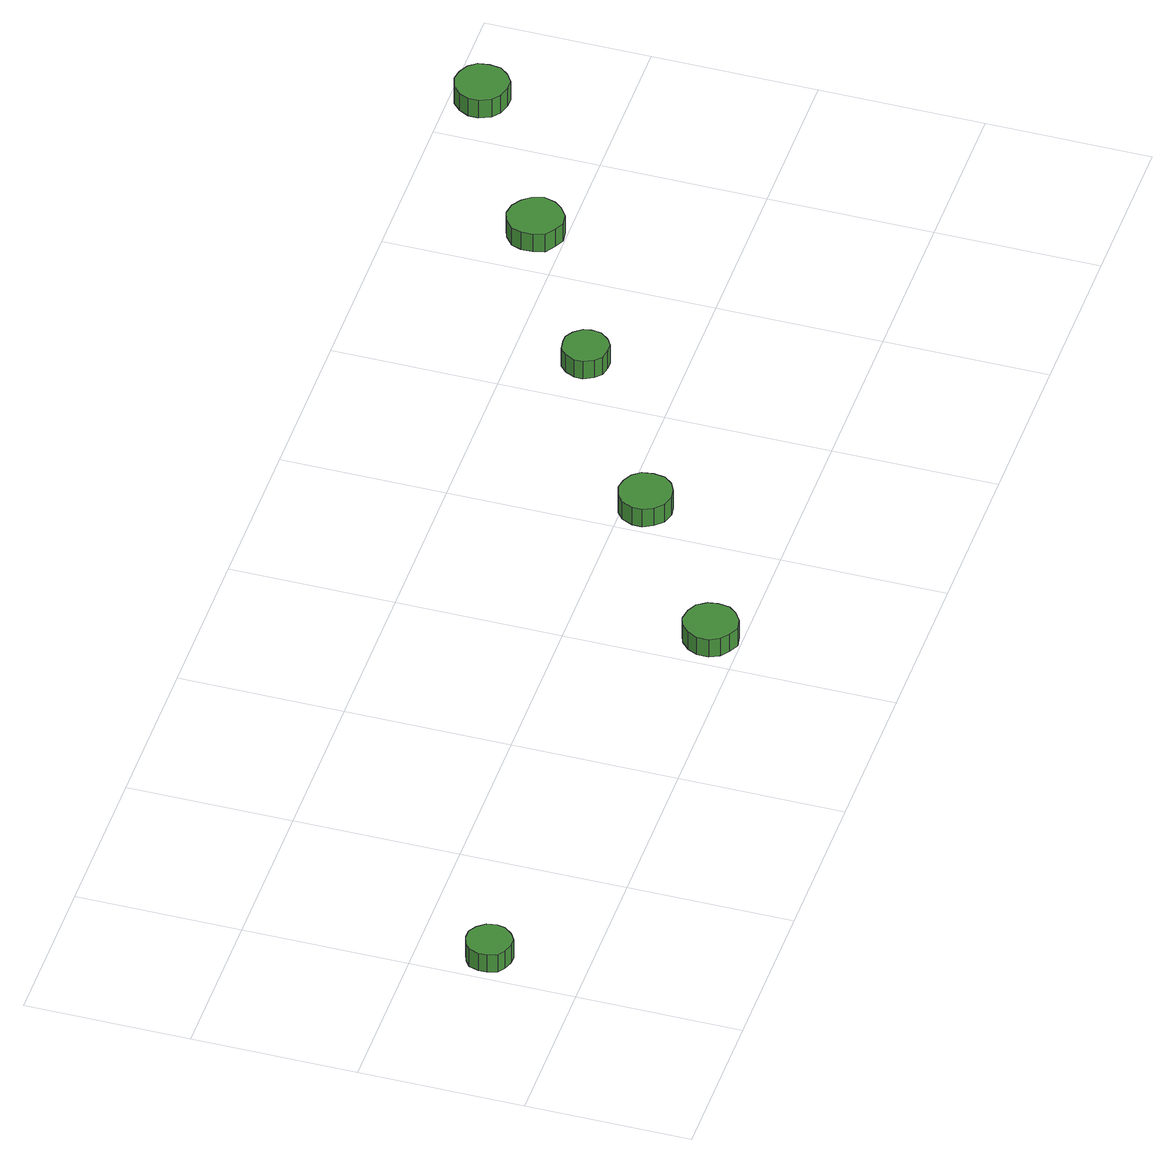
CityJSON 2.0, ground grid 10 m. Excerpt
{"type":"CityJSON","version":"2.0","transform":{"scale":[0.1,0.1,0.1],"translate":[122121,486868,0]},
"CityObjects":{
"tree1":{"type":"SolitaryVegetationObject","attributes":{"function":"something"},"geometry":[{"type":"MultiSurface","lod":"1","boundaries":[[[0,1,2,3,4,5,6,7,8,9,10,11,12,13,14]],[[15,16,17,18,19,20,21,22,23,24,25,26,27,28,29]],[[0,29,28,1]],[[1,28,27,2]],[[2,27,26,3]],[[3,26,25,4]],[[4,25,24,5]],[[5,24,23,6]],[[6,23,22,7]],[[7,22,21,8]],[[8,21,20,9]],[[9,20,19,10]],[[10,19,18,11]],[[11,18,17,12]],[[12,17,16,13]],[[13,16,15,14]],[[14,15,29,0]]]}]},
"tree2":{"type":"SolitaryVegetationObject","attributes":{"function":"something"},"geometry":[{"type":"MultiSurface","lod":"1","boundaries":[[[30,31,32,33,34,35,36,37,38,39,40,41,42,43,44]],[[45,46,47,48,49,50,51,52,53,54,55,56,57,58,59]],[[30,59,58,31]],[[31,58,57,32]],[[32,57,56,33]],[[33,56,55,34]],[[34,55,54,35]],[[35,54,53,36]],[[36,53,52,37]],[[37,52,51,38]],[[38,51,50,39]],[[39,50,49,40]],[[40,49,48,41]],[[41,48,47,42]],[[42,47,46,43]],[[43,46,45,44]],[[44,45,59,30]]]}]},
"tree3":{"type":"SolitaryVegetationObject","attributes":{"function":"something"},"geometry":[{"type":"MultiSurface","lod":"1","boundaries":[[[60,61,62,63,64,65,66,67,68,69,70,71,72,73,74]],[[75,76,77,78,79,80,81,82,83,84,85,86,87,88,89]],[[60,89,88,61]],[[61,88,87,62]],[[62,87,86,63]],[[63,86,85,64]],[[64,85,84,65]],[[65,84,83,66]],[[66,83,82,67]],[[67,82,81,68]],[[68,81,80,69]],[[69,80,79,70]],[[70,79,78,71]],[[71,78,77,72]],[[72,77,76,73]],[[73,76,75,74]],[[74,75,89,60]]]}]},
"tree4":{"type":"SolitaryVegetationObject","attributes":{"function":"something"},"geometry":[{"type":"MultiSurface","lod":"1","boundaries":[[[90,91,92,93,94,95,96,97,98,99,100,101,102,103,104]],[[105,106,107,108,109,110,111,112,113,114,115,116,117,118,119]],[[90,119,118,91]],[[91,118,117,92]],[[92,117,116,93]],[[93,116,115,94]],[[94,115,114,95]],[[95,114,113,96]],[[96,113,112,97]],[[97,112,111,98]],[[98,111,110,99]],[[99,110,109,100]],[[100,109,108,101]],[[101,108,107,102]],[[102,107,106,103]],[[103,106,105,104]],[[104,105,119,90]]]}]},
"tree5":{"type":"SolitaryVegetationObject","attributes":{"function":"something"},"geometry":[{"type":"MultiSurface","lod":"1","boundaries":[[[120,121,122,123,124,125,126,127,128,129,130,131,132,133,134]],[[135,136,137,138,139,140,141,142,143,144,145,146,147,148,149]],[[120,149,148,121]],[[121,148,147,122]],[[122,147,146,123]],[[123,146,145,124]],[[124,145,144,125]],[[125,144,143,126]],[[126,143,142,127]],[[127,142,141,128]],[[128,141,140,129]],[[129,140,139,130]],[[130,139,138,131]],[[131,138,137,132]],[[132,137,136,133]],[[133,136,135,134]],[[134,135,149,120]]]}]},
"tree6":{"type":"SolitaryVegetationObject","attributes":{"function":"something"},"geometry":[{"type":"MultiSurface","lod":"1","boundaries":[[[150,151,152,153,154,155,156,157,158,159,160,161,162,163,164]],[[165,166,167,168,169,170,171,172,173,174,175,176,177,178,179]],[[150,179,178,151]],[[151,178,177,152]],[[152,177,176,153]],[[153,176,175,154]],[[154,175,174,155]],[[155,174,173,156]],[[156,173,172,157]],[[157,172,171,158]],[[158,171,170,159]],[[159,170,169,160]],[[160,169,168,161]],[[161,168,167,162]],[[162,167,166,163]],[[163,166,165,164]],[[164,165,179,150]]]}]}
},
"vertices":[
[32,57,21],[31,63,21],[27,68,21],[22,71,21],[17,71,21],[11,69,21],[7,66,21],[5,60,21],[5,55,21],[7,49,21],[11,46,21],[17,44,21],[22,44,21],[27,47,21],[31,52,21],[31,52,8],[27,47,8],[22,44,8],[17,44,8],[11,46,8],[7,49,8],[5,55,8],[5,60,8],[7,66,8],[11,69,8],[17,71,8],[22,71,8],[27,68,8],[31,63,8],[32,57,8],
[337,18,22],[336,24,22],[332,30,22],[326,33,22],[319,34,22],[313,32,22],[308,27,22],[305,21,22],[305,14,22],[308,8,22],[313,4,22],[319,1,22],[326,2,22],[332,6,22],[336,11,22],[336,11,9],[332,6,9],[326,2,9],[319,1,9],[313,4,9],[308,8,9],[305,14,9],[305,21,9],[308,27,9],[313,32,9],[319,34,9],[326,33,9],[332,30,9],[336,24,9],[337,18,9],
[436,87,21],[435,94,21],[431,99,21],[425,102,21],[419,103,21],[412,101,21],[407,97,21],[404,90,21],[404,84,21],[407,78,21],[412,73,21],[419,71,21],[425,72,21],[431,75,21],[435,80,21],[435,80,8],[431,75,8],[425,72,8],[419,71,8],[412,73,8],[407,78,8],[404,84,8],[404,90,8],[407,97,8],[412,101,8],[419,103,8],[425,102,8],[431,99,8],[435,94,8],[436,87,8],
[547,158,20],[546,163,20],[542,168,20],[537,171,20],[532,171,20],[526,170,20],[522,166,20],[519,160,20],[519,155,20],[522,149,20],[526,145,20],[532,144,20],[537,144,20],[542,147,20],[546,152,20],[546,152,7],[542,147,7],[537,144,7],[532,144,7],[526,145,7],[522,149,7],[519,155,7],[519,160,7],[522,166,7],[526,170,7],[532,171,7],[537,171,7],[542,168,7],[546,163,7],[547,158,7],
[650,218,20],[648,225,20],[644,230,20],[638,234,20],[631,235,20],[625,233,20],[619,228,20],[617,222,20],[617,215,20],[619,208,20],[625,204,20],[631,201,20],[638,202,20],[644,206,20],[648,211,20],[648,211,7],[644,206,7],[638,202,7],[631,201,7],[625,204,7],[619,208,7],[617,215,7],[617,222,7],[619,228,7],[625,233,7],[631,235,7],[638,234,7],[644,230,7],[648,225,7],[650,218,7],
[752,282,20],[751,289,20],[747,294,20],[741,297,20],[735,298,20],[728,296,20],[723,291,20],[720,285,20],[720,279,20],[723,272,20],[728,268,20],[735,266,20],[741,266,20],[747,270,20],[751,275,20],[751,275,7],[747,270,7],[741,266,7],[735,266,7],[728,268,7],[723,272,7],[720,279,7],[720,285,7],[723,291,7],[728,296,7],[735,298,7],[741,297,7],[747,294,7],[751,289,7],[752,282,7]
]}
